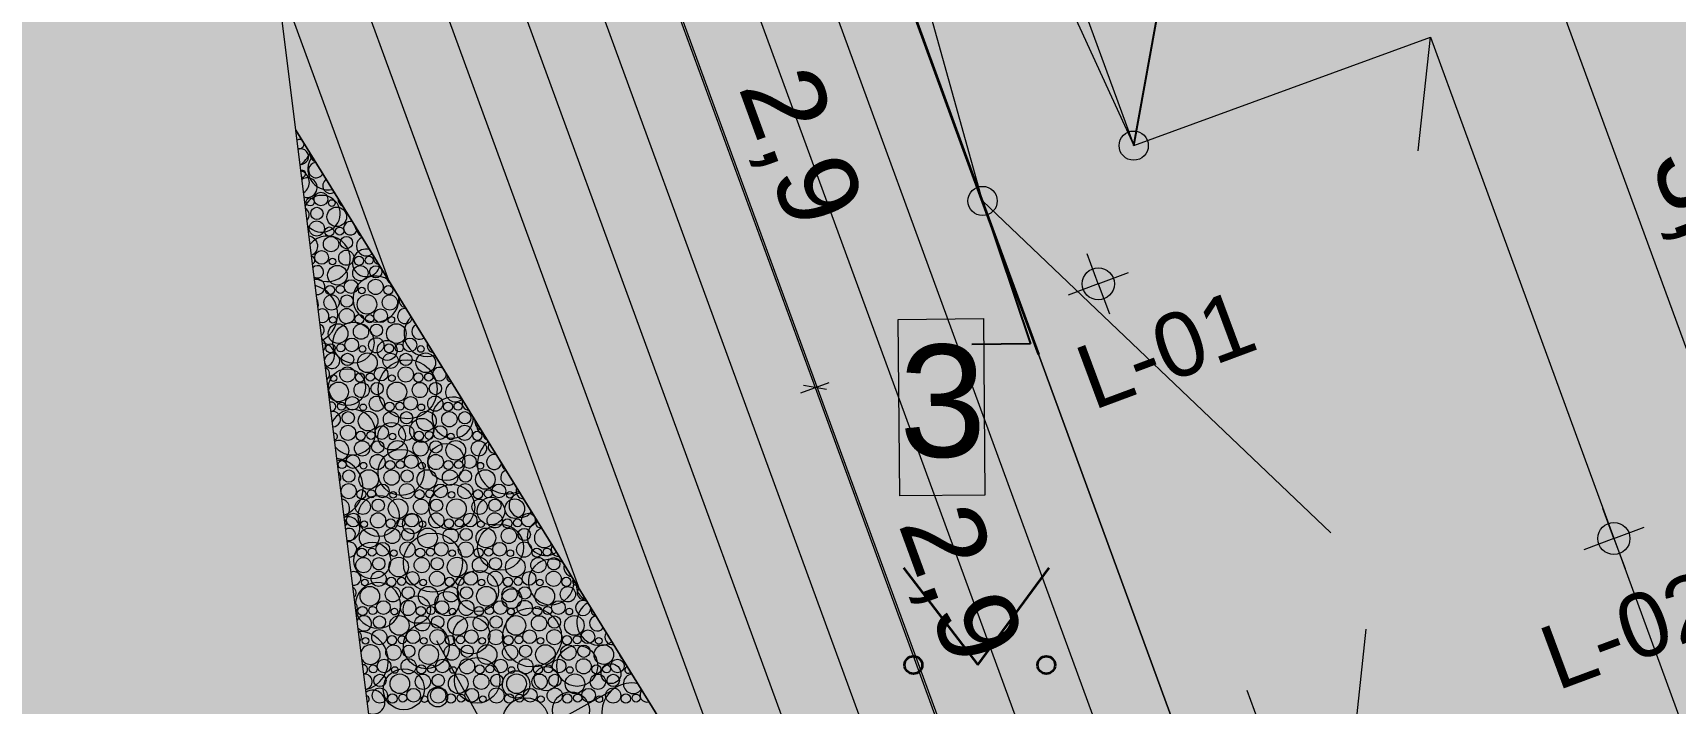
# Model space of a CAD drawing. Header units: millimetres. Extents: x 368386 to 861326, y -331222 to 250838.
# Drawn here: x 769509 to 779749, y -109016 to -104836 of the extents above; entities that cross this region are included whole.
import ezdxf

# ---------------------------------------------------------------- set-up
doc = ezdxf.new("R2010")
doc.units = ezdxf.units.MM
doc.header["$MEASUREMENT"] = 0
doc.linetypes.add('Katkoviiva', pattern=[6000, 3000, -3000])
doc.layers.add('_AR-välisvalgustid', color=7, linetype='Continuous')
for name, color, linetype, lineweight, true_color in [('_AR-välisvalgustid_Pen_No__3', 7, 'Continuous', 18, 0xff6600), ('New_       asendi fill_Pen_No__149', 7, 'Continuous', 25, 0x186722), ('New_       asendi fill_Pen_No__181', 7, 'Continuous', 0, 0xe8e8e8), ('New__AR-välisvalgustid_Pen_No__3', 7, 'Continuous', 18, 0xff6600), ('New__ASENDIPLAAN_Pen_No__102', 7, 'Continuous', 13, 0xcccccc)]:
    doc.layers.add(name, color=color, linetype=linetype, lineweight=lineweight, true_color=true_color)
for name, color, linetype, lineweight in [('_ASENDIPLAAN_Pen_No__1', 7, 'Continuous', 13), ('New_       asendi fill_Pen_No__1', 7, 'Continuous', 13), ('New_2D Drafting - General_Pen_No__21', 7, 'Continuous', 35), ('New__ASENDIPLAAN_Pen_No__1', 7, 'Continuous', 13), ('New__ASENDIPLAAN_Pen_No__101', 252, 'Continuous', 13), ('New_HALJASTUS#1_Pen_No__7', 7, 'Continuous', 35)]:
    doc.layers.add(name, color=color, linetype=linetype, lineweight=lineweight)
doc.styles.add('GENERATED_STYLE_1', font='')
doc.styles.get('GENERATED_STYLE_1').set_extended_font_data('Arial')
doc.dimstyles.new('GENERATED_STYLE__1', dxfattribs={"dimtxt": 500, "dimasz": 95, "dimexe": 0.18, "dimexo": 0.0625, "dimgap": 0, "dimtad": 1, "dimdec": 1, "dimlfac": 0.001, "dimzin": 0, "dimdsep": 46, "dimtxsty": 'GENERATED_STYLE_1', "dimblk": 'ARROWHEAD_2', "dimblk1": 'ARROWHEAD_2', "dimblk2": 'ARROWHEAD_2', "dimcen": 0.09, "dimse1": 1, "dimse2": 1, "dimclrd": 256, "dimclre": 256, "dimclrt": 256, "dimadec": 0, "dimazin": 0, "dimtfac": 1, "dimtdec": 4, "dimtmove": 0, "dimatfit": 3, "dimfxl": 0, "dimtolj": 1, "dimtzin": 0, "dimarcsym": 0})
doc.dimstyles.new('GENERATED_STYLE__6', dxfattribs={"dimtxt": 500, "dimasz": 95, "dimexe": 0.18, "dimexo": 0.0625, "dimgap": 0, "dimtad": 1, "dimdec": 1, "dimlfac": 0.001, "dimzin": 0, "dimdsep": 46, "dimtxsty": 'GENERATED_STYLE_1', "dimblk": 'ARROWHEAD_2', "dimblk1": 'ARROWHEAD_2', "dimblk2": 'ARROWHEAD_2', "dimcen": 0.09, "dimse1": 1, "dimse2": 1, "dimclrd": 256, "dimclre": 256, "dimclrt": 256, "dimadec": 0, "dimazin": 0, "dimtfac": 1, "dimtdec": 4, "dimtmove": 2, "dimatfit": 3, "dimfxl": 0, "dimtolj": 1, "dimtzin": 0, "dimarcsym": 0})
doc.dimstyles.new('GENERATED_STYLE__7', dxfattribs={"dimtxt": 0.18, "dimasz": 364.8, "dimexe": 0.18, "dimexo": 0.0625, "dimgap": 0, "dimtad": 0, "dimtih": 1, "dimtoh": 1, "dimdec": 4, "dimzin": 0, "dimdsep": 46, "dimcen": 0.09, "dimadec": 0, "dimazin": 0, "dimtfac": 1, "dimtdec": 4, "dimtmove": 0, "dimatfit": 3, "dimldrblk": 'ARROWHEAD_1', "dimfxl": 0, "dimtolj": 1, "dimtzin": 0, "dimarcsym": 0})

# ---------------------------------------------------------------- blocks, each defined once
blk = doc.blocks.new('*X2')
at = {"layer": 'New__ASENDIPLAAN_Pen_No__102', "color": 254, "linetype": 'Continuous', "lineweight": 13, "true_color": 0xcccccc}
for centre, radius in [((771508, -106768), 128), ((771718, -106816), 62), ((771846, -107058), 184), ((771468, -107045), 115), ((771746, -107351), 85.8), ((771934, -107315), 75.2), ((772087, -107512), 115), ((771805, -107577), 143), ((771665, -107848), 128), ((772122, -107793), 142), ((771876, -107897), 62), ((772365, -107818), 85.8), ((772425, -108044), 143), ((771625, -108126), 115), ((772003, -108139), 184), ((772284, -108316), 128), ((771903, -108432), 85.8), ((772091, -108395), 75.2), ((772495, -108364), 62), ((772622, -108606), 184), ((771962, -108658), 143), ((772244, -108593), 115), ((772279, -108874), 142), ((772903, -108783), 128), ((771822, -108929), 128), ((772522, -108899), 85.8), ((772710, -108863), 75.2), ((773114, -108832), 62), ((772033, -108977), 62), ((772864, -109060), 115), ((772582, -109125), 143)]:
    blk.add_circle(centre, radius, dxfattribs=at)
for centre, radius, start, end in [((771069, -105510), 184, 305.5084, 335.9339), ((771351, -105687), 128, 141.5434, 281.8551), ((771158, -105767), 75.2, 301.8569, 72.3785), ((771311, -105964), 115, 220.3234, 153.912), ((771688, -105978), 184, 197.412, 225.9864), ((771346, -106245), 142, 234.5317, 139.7037), ((771588, -106270), 85.8, 76.4477, 346.9508), ((771648, -106496), 143, 57.5042, 5.8943), ((771226, -106591), 184, 297.9508, 76.2846), ((771965, -106712), 142, 132.7108, 290.6877), ((771315, -106847), 75.2, 284.3524, 89.883), ((772127, -107235), 128, 62.5745, 0.824), ((771503, -107326), 142, 220.8389, 153.3965), ((772338, -107283), 62, 166.9262, 256.4723), ((772465, -107526), 184, 129.5426, 293.8559), ((771384, -107672), 184, 290.7572, 83.4782), ((772553, -107782), 75.2, 94.3416, 329.0569), ((771472, -107928), 75.2, 267.5264, 106.709), ((772707, -107980), 115, 117.809, 305.5895), ((772741, -108260), 142, 59.288, 4.1104), ((771660, -108406), 142, 196.4366, 177.7988), ((772984, -108286), 85.8, 173.5661, 249.8323), ((773044, -108512), 143, 121.5093, 301.8892), ((771541, -108752), 184, 283.7777, 90.4577), ((771629, -109009), 75.2, 249.7839, 124.4515), ((773241, -109074), 184, 77.5811, 345.8173)]:
    blk.add_arc(centre, radius, start, end, dxfattribs=at)
blk = doc.blocks.new('*X4')
at = {"layer": 'New_       asendi fill_Pen_No__181', "color": 254, "linetype": 'Continuous', "lineweight": 0, "true_color": 0xe8e8e8}
for centre, radius in [((771238, -105890), 25.1), ((771305, -105872), 42.6), ((771373, -105897), 20.7), ((771280, -105962), 38.4), ((771404, -105983), 61.2), ((771279, -106056), 47.3), ((771358, -106075), 28.6), ((771422, -106072), 25.1), ((771309, -106236), 42.6), ((771368, -106153), 47.7), ((771463, -106238), 47.3), ((771464, -106144), 38.4), ((771408, -106347), 61.2), ((771377, -106261), 20.7), ((771551, -106335), 47.7), ((771542, -106257), 28.6), ((771606, -106254), 25.1), ((771647, -106326), 38.4), ((771493, -106418), 42.6), ((771646, -106420), 47.3), ((771371, -106517), 47.7), ((771362, -106439), 28.6), ((771426, -106436), 25.1), ((771467, -106508), 38.4), ((771592, -106529), 61.2), ((771560, -106443), 20.7), ((771735, -106517), 47.7), ((771725, -106439), 28.6), ((771380, -106625), 20.7), ((771466, -106602), 47.3), ((771545, -106621), 28.6), ((771609, -106618), 25.1), ((771677, -106600), 42.6), ((771744, -106625), 20.7), ((771412, -106711), 61.2), ((771555, -106699), 47.7), ((771651, -106690), 38.4), ((771775, -106711), 61.2), ((771365, -106803), 28.6), ((771429, -106800), 25.1), ((771497, -106782), 42.6), ((771564, -106807), 20.7), ((771650, -106784), 47.3), ((771729, -106803), 28.6), ((771793, -106800), 25.1), ((771860, -106782), 42.6), ((771928, -106807), 20.7), ((771471, -106872), 38.4), ((771595, -106893), 61.2), ((771739, -106881), 47.7), ((771835, -106872), 38.4), ((771959, -106893), 61.2), ((771415, -107075), 61.2), ((771384, -106989), 20.7), ((771470, -106966), 47.3), ((771559, -107063), 47.7), ((771549, -106985), 28.6), ((771613, -106982), 25.1), ((771655, -107054), 38.4), ((771680, -106964), 42.6), ((771779, -107075), 61.2), ((771748, -106989), 20.7), ((771834, -106966), 47.3), ((771922, -107063), 47.7), ((771913, -106985), 28.6), ((771977, -106982), 25.1), ((772019, -107054), 38.4), ((771500, -107146), 42.6), ((771654, -107148), 47.3), ((771864, -107146), 42.6), ((772018, -107148), 47.3), ((771433, -107164), 25.1), ((771475, -107236), 38.4), ((771599, -107257), 61.2), ((771568, -107171), 20.7), ((771742, -107245), 47.7), ((771733, -107167), 28.6), ((771797, -107164), 25.1), ((771839, -107236), 38.4), ((771963, -107257), 61.2), ((771931, -107171), 20.7), ((772106, -107245), 47.7), ((772097, -107167), 28.6), ((772160, -107164), 25.1), ((772202, -107236), 38.4), ((771474, -107330), 47.3), ((771553, -107349), 28.6), ((771617, -107346), 25.1), ((771684, -107328), 42.6), ((771838, -107330), 47.3), ((771917, -107349), 28.6), ((771980, -107346), 25.1), ((772048, -107328), 42.6), ((772201, -107330), 47.3), ((772280, -107349), 28.6), ((771562, -107427), 47.7), ((771659, -107418), 38.4), ((771783, -107439), 61.2), ((771751, -107353), 20.7), ((771926, -107427), 47.7), ((772022, -107418), 38.4), ((772146, -107439), 61.2), ((772115, -107353), 20.7), ((772290, -107427), 47.7), ((771437, -107528), 25.1), ((771504, -107510), 42.6), ((771571, -107535), 20.7), ((771658, -107512), 47.3), ((771737, -107531), 28.6), ((771800, -107528), 25.1), ((771868, -107510), 42.6), ((771935, -107535), 20.7), ((772021, -107512), 47.3), ((772100, -107531), 28.6), ((772164, -107528), 25.1), ((772231, -107510), 42.6), ((772299, -107535), 20.7), ((771479, -107600), 38.4), ((771603, -107621), 61.2), ((771746, -107609), 47.7), ((771842, -107600), 38.4), ((771966, -107621), 61.2), ((772110, -107609), 47.7), ((772206, -107600), 38.4), ((772330, -107621), 61.2), ((771478, -107694), 47.3), ((771557, -107713), 28.6), ((771620, -107710), 25.1), ((771688, -107692), 42.6), ((771755, -107717), 20.7), ((771841, -107694), 47.3), ((771920, -107713), 28.6), ((771984, -107710), 25.1), ((772051, -107692), 42.6), ((772119, -107717), 20.7), ((772205, -107694), 47.3), ((772284, -107713), 28.6), ((772348, -107710), 25.1), ((772415, -107692), 42.6), ((772483, -107717), 20.7), ((771508, -107874), 42.6), ((771566, -107791), 47.7), ((771661, -107876), 47.3), ((771662, -107782), 38.4), ((771786, -107803), 61.2), ((771871, -107874), 42.6), ((771930, -107791), 47.7), ((772025, -107876), 47.3), ((772026, -107782), 38.4), ((772150, -107803), 61.2), ((772235, -107874), 42.6), ((772294, -107791), 47.7), ((772389, -107876), 47.3), ((772390, -107782), 38.4), ((772514, -107803), 61.2), ((772599, -107874), 42.6), ((771606, -107985), 61.2), ((771575, -107899), 20.7), ((771750, -107973), 47.7), ((771740, -107895), 28.6), ((771804, -107892), 25.1), ((771846, -107964), 38.4), ((771970, -107985), 61.2), ((771939, -107899), 20.7), ((772114, -107973), 47.7), ((772104, -107895), 28.6), ((772168, -107892), 25.1), ((772210, -107964), 38.4), ((772334, -107985), 61.2), ((772303, -107899), 20.7), ((772477, -107973), 47.7), ((772468, -107895), 28.6), ((772531, -107892), 25.1), ((772573, -107964), 38.4), ((771691, -108056), 42.6), ((771845, -108058), 47.3), ((772055, -108056), 42.6), ((772209, -108058), 47.3), ((772419, -108056), 42.6), ((772572, -108058), 47.3), ((771570, -108155), 47.7), ((771560, -108077), 28.6), ((771624, -108074), 25.1), ((771666, -108146), 38.4), ((771790, -108167), 61.2), ((771759, -108081), 20.7), ((771934, -108155), 47.7), ((771924, -108077), 28.6), ((771988, -108074), 25.1), ((772030, -108146), 38.4), ((772154, -108167), 61.2), ((772123, -108081), 20.7), ((772297, -108155), 47.7), ((772288, -108077), 28.6), ((772351, -108074), 25.1), ((772393, -108146), 38.4), ((772517, -108167), 61.2), ((772486, -108081), 20.7), ((772661, -108155), 47.7), ((772651, -108077), 28.6), ((772715, -108074), 25.1), ((772757, -108146), 38.4), ((771579, -108263), 20.7), ((771665, -108240), 47.3), ((771744, -108259), 28.6), ((771808, -108256), 25.1), ((771875, -108238), 42.6), ((771943, -108263), 20.7), ((772029, -108240), 47.3), ((772108, -108259), 28.6), ((772171, -108256), 25.1), ((772239, -108238), 42.6), ((772306, -108263), 20.7), ((772392, -108240), 47.3), ((772471, -108259), 28.6), ((772535, -108256), 25.1), ((772603, -108238), 42.6), ((772670, -108263), 20.7), ((772756, -108240), 47.3), ((772835, -108259), 28.6), ((771610, -108349), 61.2), ((771754, -108337), 47.7), ((771850, -108328), 38.4), ((771974, -108349), 61.2), ((772117, -108337), 47.7), ((772213, -108328), 38.4), ((772337, -108349), 61.2), ((772481, -108337), 47.7), ((772577, -108328), 38.4), ((772701, -108349), 61.2), ((772845, -108337), 47.7), ((771564, -108441), 28.6), ((771628, -108438), 25.1), ((771695, -108420), 42.6), ((771763, -108445), 20.7), ((771849, -108422), 47.3), ((771928, -108441), 28.6), ((771991, -108438), 25.1), ((772059, -108420), 42.6), ((772126, -108445), 20.7), ((772212, -108422), 47.3), ((772291, -108441), 28.6), ((772355, -108438), 25.1), ((772423, -108420), 42.6), ((772490, -108445), 20.7), ((772576, -108422), 47.3), ((772655, -108441), 28.6), ((772719, -108438), 25.1), ((772786, -108420), 42.6), ((772854, -108445), 20.7), ((771670, -108510), 38.4), ((771794, -108531), 61.2), ((771937, -108518), 47.7), ((772033, -108510), 38.4), ((772157, -108531), 61.2), ((772301, -108518), 47.7), ((772397, -108510), 38.4), ((772521, -108531), 61.2), ((772665, -108518), 47.7), ((772761, -108510), 38.4), ((772885, -108531), 61.2), ((771583, -108627), 20.7), ((771669, -108604), 47.3), ((771757, -108700), 47.7), ((771748, -108623), 28.6), ((771811, -108620), 25.1), ((771853, -108692), 38.4), ((771879, -108602), 42.6), ((771977, -108713), 61.2), ((771946, -108627), 20.7), ((772032, -108604), 47.3), ((772121, -108700), 47.7), ((772111, -108623), 28.6), ((772175, -108620), 25.1), ((772217, -108692), 38.4), ((772243, -108602), 42.6), ((772341, -108713), 61.2), ((772310, -108627), 20.7), ((772396, -108604), 47.3), ((772485, -108700), 47.7), ((772475, -108623), 28.6), ((772539, -108620), 25.1), ((772581, -108692), 38.4), ((772606, -108602), 42.6), ((772705, -108713), 61.2), ((772674, -108627), 20.7), ((772760, -108604), 47.3), ((772848, -108700), 47.7), ((772839, -108623), 28.6), ((772903, -108620), 25.1), ((772944, -108692), 38.4), ((772970, -108602), 42.6), ((773069, -108713), 61.2), ((773037, -108627), 20.7), ((771699, -108784), 42.6), ((771852, -108786), 47.3), ((772063, -108784), 42.6), ((772216, -108786), 47.3), ((772426, -108784), 42.6), ((772580, -108786), 47.3), ((772790, -108784), 42.6), ((772943, -108786), 47.3), ((773154, -108784), 42.6), ((771631, -108802), 25.1), ((771673, -108874), 38.4), ((771797, -108895), 61.2), ((771766, -108809), 20.7), ((771941, -108882), 47.7), ((771931, -108805), 28.6), ((771995, -108802), 25.1), ((772037, -108874), 38.4), ((772161, -108895), 61.2), ((772130, -108809), 20.7), ((772305, -108882), 47.7), ((772295, -108805), 28.6), ((772359, -108802), 25.1), ((772401, -108874), 38.4), ((772525, -108895), 61.2), ((772494, -108809), 20.7), ((772668, -108882), 47.7), ((772659, -108805), 28.6), ((772723, -108802), 25.1), ((772764, -108874), 38.4), ((772889, -108895), 61.2), ((772857, -108809), 20.7), ((773032, -108882), 47.7), ((773022, -108805), 28.6), ((773086, -108802), 25.1), ((773128, -108874), 38.4), ((771672, -108968), 47.3), ((771751, -108987), 28.6), ((771815, -108984), 25.1), ((771883, -108966), 42.6), ((772036, -108968), 47.3), ((772115, -108987), 28.6), ((772179, -108984), 25.1), ((772246, -108966), 42.6), ((772400, -108968), 47.3), ((772479, -108987), 28.6), ((772543, -108984), 25.1), ((772610, -108966), 42.6), ((772763, -108968), 47.3), ((772842, -108987), 28.6), ((772906, -108984), 25.1), ((772974, -108966), 42.6), ((773127, -108968), 47.3), ((773206, -108987), 28.6), ((773270, -108984), 25.1), ((771950, -108991), 20.7), ((772314, -108991), 20.7), ((772677, -108991), 20.7), ((773041, -108991), 20.7)]:
    blk.add_circle(centre, radius, dxfattribs=at)
for centre, radius, start, end in [((771217, -105437), 61.2, 203.49, 219.9085), ((771171, -105529), 28.6, 50.3956, 119.4455), ((771171, -105529), 28.6, 254.7899, 13.0028), ((771180, -105607), 47.7, 263.9529, 110.2825), ((771275, -105692), 47.3, 91.7618, 331.6366), ((771276, -105598), 38.4, 166.1104, 257.2881), ((771189, -105715), 20.7, 259.5897, 114.6457), ((771220, -105801), 61.2, 251.3566, 122.8788), ((771364, -105789), 47.7, 123.1045, 300.294), ((771459, -105874), 47.3, 173.269, 250.1295), ((771184, -105971), 47.7, 316.9493, 57.2861), ((771489, -106054), 42.6, 73.5186, 349.8798), ((771557, -106079), 20.7, 158.0418, 265.3566), ((771224, -106165), 61.2, 291.1269, 83.1085), ((771588, -106165), 61.2, 115.9015, 307.497), ((771242, -106254), 25.1, 296.2293, 78.0061), ((771284, -106326), 38.4, 237.5986, 136.6368), ((771673, -106236), 42.6, 164.5859, 258.8126), ((771283, -106420), 47.3, 262.7951, 111.4403), ((771772, -106347), 61.2, 184.587, 238.8114), ((771228, -106529), 61.2, 343.8653, 30.3701), ((771789, -106436), 25.1, 188.1742, 235.2242), ((771831, -106508), 38.4, 154.4365, 268.962), ((771313, -106600), 42.6, 249.9649, 124.2705), ((771830, -106602), 47.3, 82.7985, 340.6), ((771287, -106690), 38.4, 303.4534, 70.782), ((771919, -106699), 47.7, 115.7686, 307.6298), ((771909, -106621), 28.6, 195.7727, 227.6258), ((771286, -106784), 47.3, 316.0347, 58.2007), ((772014, -106784), 47.3, 162.5769, 260.8216), ((771375, -106881), 47.7, 200.8685, 173.3669), ((771317, -106964), 42.6, 308.2558, 65.9796), ((772044, -106964), 42.6, 59.0034, 4.3951), ((772111, -106989), 20.7, 139.0147, 284.3837), ((772143, -107075), 61.2, 110.124, 313.2745), ((771369, -107167), 28.6, 267.2245, 107.0109), ((771379, -107245), 47.7, 271.2028, 103.0326), ((772228, -107146), 42.6, 154.1936, 269.2049), ((772326, -107257), 61.2, 173.9295, 249.469), ((771388, -107353), 20.7, 276.347, 97.8884), ((771419, -107439), 61.2, 257.3971, 116.8383), ((772344, -107346), 25.1, 164.0479, 259.3506), ((772386, -107418), 38.4, 144.1428, 279.2557), ((772385, -107512), 47.3, 72.5081, 350.8903), ((772464, -107531), 28.6, 170.1403, 253.2582), ((771382, -107609), 47.7, 327.0457, 47.1897), ((772474, -107609), 47.7, 108.3332, 315.0652), ((772569, -107694), 47.3, 153.4029, 269.9956), ((771423, -107803), 61.2, 296.9497, 77.2857), ((771440, -107892), 25.1, 311.4972, 62.7382), ((771482, -107964), 38.4, 248.3518, 125.8836), ((772697, -107985), 61.2, 104.2241, 319.1744), ((772666, -107899), 20.7, 121.8513, 301.5472), ((771481, -108058), 47.3, 270.1314, 104.104), ((772783, -108056), 42.6, 144.8955, 278.5029), ((771511, -108238), 42.6, 258.6629, 115.5725), ((772881, -108167), 61.2, 165.396, 258.0025), ((772899, -108256), 25.1, 147.1918, 276.2066), ((771486, -108328), 38.4, 313.8969, 60.3385), ((772941, -108328), 38.4, 134.5703, 288.8282), ((771485, -108422), 47.3, 326.0507, 48.1847), ((772940, -108422), 47.3, 59.3474, 4.0511), ((773019, -108441), 28.6, 154.0386, 269.3599), ((771574, -108518), 47.7, 219.27, 154.9654), ((773028, -108518), 47.7, 100.6593, 322.7391), ((771515, -108602), 42.6, 318.1824, 56.053), ((771614, -108713), 61.2, 210.6342, 163.6012), ((773123, -108604), 47.3, 145.0654, 278.3331), ((773212, -108700), 47.7, 187.5845, 235.814), ((771568, -108805), 28.6, 279.1968, 95.0386), ((771577, -108882), 47.7, 278.3583, 95.8771), ((773252, -108895), 61.2, 98.1255, 325.273), ((773221, -108809), 20.7, 104.7021, 318.6964), ((773337, -108966), 42.6, 136.2092, 287.1893), ((771586, -108991), 20.7, 293.0363, 81.1991)]:
    blk.add_arc(centre, radius, start, end, dxfattribs=at)
blk = doc.blocks.new('*D20')
at = {"layer": '_AR-välisvalgustid_Pen_No__3', "color": 30, "linetype": 'Continuous', "lineweight": 18, "true_color": 0xff6600}
for p, q in [((778914, -104609), (779090, -104544)), ((778981, -104519), (779002, -104576)), ((779074, -104589), (778931, -104564)), ((779002, -104576), (780147, -107703)), ((780059, -107736), (780235, -107671)), ((780076, -107691), (780218, -107716)), ((780147, -107703), (780168, -107761))]:
    blk.add_line(p, q, dxfattribs=at)
at = {"layer": '_AR-välisvalgustid_Pen_No__3', "color": 30, "lineweight": 18, "true_color": 0xff6600, "insert": (779505, -105659), "char_height": 500, "attachment_point": 7, "rotation": 290.1088, "style": 'GENERATED_STYLE_1'}
blk.add_mtext('\\A1;{\\pql;\\fArial|b0|i0|c0|p34;3,3}', dxfattribs=at)
blk = doc.blocks.new('ARROWHEAD_2')
at = {"color": 0, "linetype": 'Continuous', "lineweight": 0}
for p, q in [((0, 0), (-1, 0)), ((-0.38, -0.66), (0.38, 0.66))]:
    blk.add_line(p, q, dxfattribs=at)
blk = doc.blocks.new('*D40')
at = {"layer": '_AR-välisvalgustid_Pen_No__3', "color": 30, "linetype": 'Continuous', "lineweight": 18, "true_color": 0xff6600}
for p, q in [((772392, -101601), (773389, -104325)), ((773301, -104357), (773477, -104292)), ((773460, -104337), (773318, -104312)), ((773389, -104325), (774386, -107048)), ((774457, -107060), (774315, -107035)), ((774386, -107048), (775383, -109771))]:
    blk.add_line(p, q, dxfattribs=at)
at = {"layer": '_AR-välisvalgustid_Pen_No__3', "color": 30, "lineweight": 18, "true_color": 0xff6600, "insert": (773818, -105205), "char_height": 500, "attachment_point": 7, "rotation": 290.1099, "style": 'GENERATED_STYLE_1'}
blk.add_mtext('\\A1;{\\pql;\\fArial|b0|i0|c0|p34;2,9}', dxfattribs=at)
blk = doc.blocks.new('*D41')
at = {"layer": '_AR-välisvalgustid_Pen_No__3', "color": 30, "linetype": 'Continuous', "lineweight": 18, "true_color": 0xff6600}
for p, q in [((773389, -104325), (774386, -107048)), ((774298, -107080), (774474, -107016)), ((774457, -107060), (774315, -107035)), ((774386, -107048), (775383, -109771)), ((775295, -109803), (775471, -109739)), ((775454, -109783), (775312, -109759)), ((775383, -109771), (776380, -112494))]:
    blk.add_line(p, q, dxfattribs=at)
at = {"layer": '_AR-välisvalgustid_Pen_No__3', "color": 30, "lineweight": 18, "true_color": 0xff6600, "insert": (774815, -107929), "char_height": 500, "attachment_point": 7, "rotation": 290.1099, "style": 'GENERATED_STYLE_1'}
blk.add_mtext('\\A1;{\\pql;\\fArial|b0|i0|c0|p34;2,9}', dxfattribs=at)
blk = doc.blocks.new('*D42')
at = {"layer": '_AR-välisvalgustid_Pen_No__3', "color": 30, "linetype": 'Continuous', "lineweight": 18, "true_color": 0xff6600}
for p, q in [((774386, -107048), (775383, -109771)), ((775295, -109803), (775471, -109739)), ((775454, -109783), (775312, -109759)), ((775383, -109771), (776380, -112494)), ((776451, -112507), (776309, -112482))]:
    blk.add_line(p, q, dxfattribs=at)
at = {"layer": '_AR-välisvalgustid_Pen_No__3', "color": 30, "lineweight": 18, "true_color": 0xff6600, "char_height": 500, "attachment_point": 7, "rotation": 290.1099, "style": 'GENERATED_STYLE_1'}
for s, insert in [('\\A1;{\\pql;\\fArial|b0|i0|c0|p34;2,9}', (775668, -110252)), ('\\A1;{\\pql;\\fArial|b0|i0|c0|p34;0,5}', (776274, -111950))]:
    blk.add_mtext(s, dxfattribs=dict(at, insert=insert))
blk = doc.blocks.new('ARROWHEAD_1')
at = {"color": 0, "linetype": 'Continuous', "lineweight": 0}
blk.add_line((0, 0), (-1, 0), dxfattribs=at)
blk.add_circle((0, 0), 0.25, dxfattribs=at)

msp = doc.modelspace()

# ---------------------------------------------------------------- hatches: boundary and pattern name
at = {"layer": 'New_       asendi fill_Pen_No__149', "linetype": 'Continuous', "lineweight": 0, "true_color": 0x061908}
h = msp.add_hatch(color=98, dxfattribs=at)
h.paths.add_polyline_path([(802345.63, -38322.05), (677945.63, -100972.05), (697685.63, -113562.05), (725141.88, -157386.04), (747105.63, -214022.05), (773035.63, -233162.05), (849485.63, -225922.05), (847735.63, -145332.05)])
h.paths.add_polyline_path([(757638.71, -147399.28, -0.00065641), (757597.25, -147430.15)], flags=0)
h.paths.add_polyline_path([(781623.18, -112523.26, 0.05995559), (781750.4, -112778.31, 0.78516634), (783932.82, -111999.14, 0.05995559), (783869.75, -111721.19, 1)], flags=0)
at = {"layer": 'New__ASENDIPLAAN_Pen_No__101', "linetype": 'Continuous', "lineweight": 13}
for points in [[(762239.08, -81717.81), (759611.29, -87345.14), (771498.76, -92895.53), (772187.94, -93217.31), (772005.84, -93611.02), (776372.99, -105539.15), (778222.9, -104861.85), (780292.6, -110514.88), (781662.75, -110013.24), (785091.1, -108758.05), (783999.19, -105775.66), (783017.97, -103095.63), (783130.65, -103054.37), (779943.59, -94349.46), (783866.08, -92913.34), (784296.5, -91991.61), (779628.71, -89811.91), (779628.53, -89812.28), (777919.36, -89019.04), (777960.76, -88927.06), (777182.11, -88562.83), (774880.24, -87486.09), (774828.58, -87596.7), (770479.41, -85565.77)], [(783718.69, -109260.52), (783855.68, -110275.28), (777844.27, -112476.19), (770992.45, -93762.71), (760952.15, -89074.23), (761375.02, -88168.65), (772187.94, -93217.31), (772005.84, -93611.02), (776372.99, -105539.15), (778222.9, -104861.85), (780292.6, -110514.88)]]:
    msp.add_hatch(color=252, dxfattribs=at).paths.add_polyline_path(points)
h = msp.add_hatch(dxfattribs=at)
h.set_pattern_fill('Plank_Floor_0001', color=252, style=0, pattern_type=2)
h.set_pattern_definition([(110.11, (774188.2, -102490.83), (428.2, 156.783), [])])
h.paths.add_polyline_path([(770992.45, -93762.71), (777844.27, -112476.19), (783855.68, -110275.28), (783718.69, -109260.52), (783818.56, -109223.95), (784162.38, -110162.98), (785351.96, -113411.93), (777782.36, -116183.49), (771148.8, -105442.4), (769609.72, -93117.03)])

# ---------------------------------------------------------------- linework, layer by layer
at = {"layer": '_ASENDIPLAAN_Pen_No__1', "color": 7, "linetype": 'Continuous', "lineweight": 13, "flags": 128}
msp.add_lwpolyline([(774905.37, -106622.33), (775436.55, -106618.06), (775445.41, -107718.03), (774914.22, -107722.31)], close=True, dxfattribs=at)
at = {"layer": 'New_       asendi fill_Pen_No__1', "color": 7, "linetype": 'Continuous', "lineweight": 13, "flags": 128}
msp.add_lwpolyline([(771148.8, -105442.4), (777782.42, -116183.47), (772721.43, -118036.52)], close=True, dxfattribs=at)
at = {"layer": 'New_2D Drafting - General_Pen_No__21', "color": 7, "linetype": 'Katkoviiva', "lineweight": 35}
for points in [[(783718.69, -109260.52), (783855.68, -110275.28), (781799.72, -111027.93), (777844.27, -112476.19), (775418.6, -105851.3), (770992.57, -93763.06)], [(783720.22, -109259.83), (783886.17, -110263.99), (781799.72, -111027.93), (777844.27, -112476.19), (775418.6, -105851.3), (770992.57, -93763.06)]]:
    msp.add_lwpolyline(points, dxfattribs=at)
at = {"layer": 'New__AR-välisvalgustid_Pen_No__3', "color": 30, "linetype": 'Continuous', "lineweight": 18, "true_color": 0xff6600}
for p, q in [((776152.38, -106400.97), (776082.63, -106213.53)), ((776152.38, -106400.97), (775964.94, -106470.73)), ((776152.38, -106400.97), (776339.82, -106331.22)), ((776152.38, -106400.97), (776222.14, -106588.41)), ((779367.77, -107988.86), (779298.02, -107801.42)), ((779367.77, -107988.86), (779555.21, -107919.11)), ((779367.77, -107988.86), (779180.33, -108058.62)), ((779367.77, -107988.86), (779437.52, -108176.3)), ((772414.69, -109327.35), (772026.9, -108627.63)), ((772414.69, -109327.35), (773114.42, -108939.56)), ((777149.41, -109124.19), (777079.66, -108936.75))]:
    msp.add_line(p, q, dxfattribs=at)
for centre in [(776152.38, -106400.97), (779367.77, -107988.86)]:
    msp.add_circle(centre, 100, dxfattribs=at)
at = {"layer": 'New__ASENDIPLAAN_Pen_No__1', "color": 7, "linetype": 'Katkoviiva', "lineweight": 13}
for p, q in [((775430.65, -105884.19), (772005.84, -93611.02)), ((770992.45, -93762.71), (776372.99, -105539.15)), ((777500.46, -111537.21), (778222.9, -104861.85)), ((775430.65, -105884.19), (780292.6, -110514.88))]:
    msp.add_line(p, q, dxfattribs=at)
at = {"layer": 'New__ASENDIPLAAN_Pen_No__1', "color": 7, "linetype": 'Continuous', "lineweight": 13, "flags": 128}
for points in [[(762239.08, -81717.81), (759611.29, -87345.14), (771498.76, -92895.53), (772187.94, -93217.31), (772005.84, -93611.02), (776372.99, -105539.15), (778222.9, -104861.85), (780292.6, -110514.88), (781662.75, -110013.24), (785091.1, -108758.05), (783999.19, -105775.66), (783017.97, -103095.63), (783130.65, -103054.37), (779943.59, -94349.46), (783866.08, -92913.34), (784296.5, -91991.61), (779628.71, -89811.91), (779628.53, -89812.28), (777919.36, -89019.04), (777960.76, -88927.06), (777182.11, -88562.83), (774880.24, -87486.09), (774828.58, -87596.7), (770479.41, -85565.77)], [(783718.69, -109260.52), (783855.68, -110275.28), (777844.27, -112476.19), (770992.45, -93762.71), (760952.15, -89074.23), (761375.02, -88168.65), (772187.94, -93217.31), (772005.84, -93611.02), (776372.99, -105539.15), (778222.9, -104861.85), (780292.6, -110514.88)], [(770992.45, -93762.71), (777844.27, -112476.19), (783855.68, -110275.28), (783718.69, -109260.52), (783818.56, -109223.95), (784162.38, -110162.98), (785351.96, -113411.93), (777782.36, -116183.49), (771148.8, -105442.4), (769609.72, -93117.03)], [(771148.8, -105442.4), (777782.42, -116183.47), (772721.43, -118036.52)]]:
    msp.add_lwpolyline(points, close=True, dxfattribs=at)
at = {"layer": 'New_HALJASTUS#1_Pen_No__7', "color": 7, "linetype": 'Continuous', "lineweight": 35}
for p, q in [((774937.1, -108170.95), (775400.5, -108777.66)), ((775400.5, -108777.66), (775846.09, -108170.95))]:
    msp.add_line(p, q, dxfattribs=at)
for centre in [(774999.48, -108777.66), (775828.26, -108777.66)]:
    msp.add_circle(centre, 55.01, dxfattribs=at)

# ---------------------------------------------------------------- block references
at = {"layer": 'New_       asendi fill_Pen_No__181', "color": 254, "linetype": 'Continuous', "lineweight": 0, "true_color": 0xe8e8e8}
msp.add_blockref('*X4', (0, 0), dxfattribs=at)
at = {"layer": 'New__ASENDIPLAAN_Pen_No__102', "color": 254, "linetype": 'Continuous', "lineweight": 13, "true_color": 0xcccccc}
msp.add_blockref('*X2', (0, 0), dxfattribs=at)

# ---------------------------------------------------------------- texts
at = {"layer": '_ASENDIPLAAN_Pen_No__1', "color": 7, "linetype": 'Continuous', "lineweight": 13, "insert": (774906.66, -106782.33), "char_height": 700, "attachment_point": 1, "rotation": 0.461195, "style": 'GENERATED_STYLE_1'}
msp.add_mtext('\\A1;{\\pql;\\fArial|b0|i0|c0|p34;3}', dxfattribs=at)
at = {"layer": 'New__AR-välisvalgustid_Pen_No__3', "color": 30, "linetype": 'Continuous', "lineweight": 18, "true_color": 0xff6600, "char_height": 400, "attachment_point": 2, "rotation": 20.411972, "style": 'GENERATED_STYLE_1'}
for s, insert in [('\\A1;{\\pqc;\\fArial|b0|i0|c0|p34;L\\fArial|b0|i0|c0|p34;-01}', (776503.18, -106621.42)), ('\\A1;{\\pqc;\\fArial|b0|i0|c0|p34;L-0\\fArial|b0|i0|c0|p34;2}', (779396.57, -108369.99))]:
    msp.add_mtext(s, dxfattribs=dict(at, insert=insert))

# ---------------------------------------------------------------- dimensions: what is measured, and where the dimension line sits
at = {"layer": '_AR-välisvalgustid', "color": 30, "linetype": 'Continuous', "lineweight": 18, "true_color": 0xff6600}
for base, p1, p2, angle, dimstyle, picture, middle, turn in [((774385.81, -107047.79), (775155.35, -103677.75), (776152.38, -106400.97), 290.109877, 'GENERATED_STYLE__1', '*D40', (774210.22, -105550.26), 290.109877), ((775382.89, -109770.99), (776152.38, -106400.97), (777149.41, -109124.19), 290.109877, 'GENERATED_STYLE__1', '*D41', (775207.31, -108273.46), 290.109877), ((780147.32, -107703.45), (778222.9, -104861.85), (779367.77, -107988.86), 290.10881, 'GENERATED_STYLE__1', '*D20', (779897.84, -106004.03), 290.10881), ((776379.96, -112494.16), (777149.41, -109124.19), (778160.84, -111842.1), 290.109877, 'GENERATED_STYLE__6', '*D42', (776060.2, -110597.03), 290.109877)]:
    dim = msp.add_linear_dim(base=base, p1=p1, p2=p2, angle=angle, dimstyle=dimstyle, dxfattribs=at)
    dim.commit()
    dim.dimension.update_dxf_attribs({"geometry": picture, "text_midpoint": middle, "dimtype": 160, "text_rotation": turn})

# ---------------------------------------------------------------- leaders
at = {"layer": '_ASENDIPLAAN_Pen_No__1', "color": 7, "linetype": 'Continuous', "lineweight": 13, "annotation_type": 0, "has_hookline": 1, "hookline_direction": 1, "horizontal_direction": (0.999968, 0.008049, 0)}
for points, text_width in [([(776372.99, -105539.15), (776676.81, -103862.74), (776312.02, -103865.68)], 483.7), ([(775430.65, -105884.19), (775729.23, -106775.71), (775364.44, -106778.64)], 457.8)]:
    msp.add_leader(points, dimstyle='GENERATED_STYLE__7', dxfattribs=dict(at, text_width=text_width))

doc.saveas('drawing.dxf')
